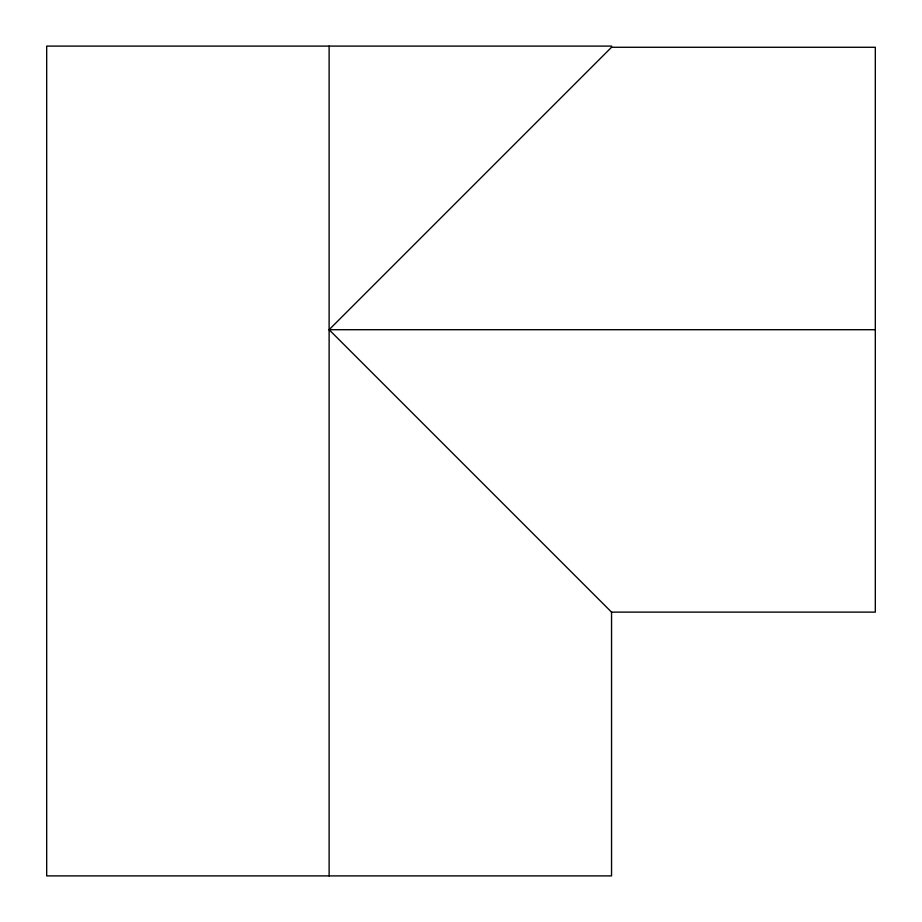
<?xml version="1.0" encoding="UTF-8"?>
<svg xmlns="http://www.w3.org/2000/svg" width="922" height="922" viewBox="0 0 922 922"><rect width="100%" height="100%" fill="white"/><g stroke="black" fill="none" stroke-linecap="round" stroke-linejoin="round"><path stroke-width="1.38" d="M329.119 329.707L611.54 47.276L875.312 47.276L875.312 612.127L611.54 612.127L329.119 329.707L875.312 329.707M611.54 47.276L611.54 46.1L46.688 46.1L46.688 875.9L611.54 875.9L611.54 612.127M329.119 46.1L329.119 875.9"/></g></svg>
